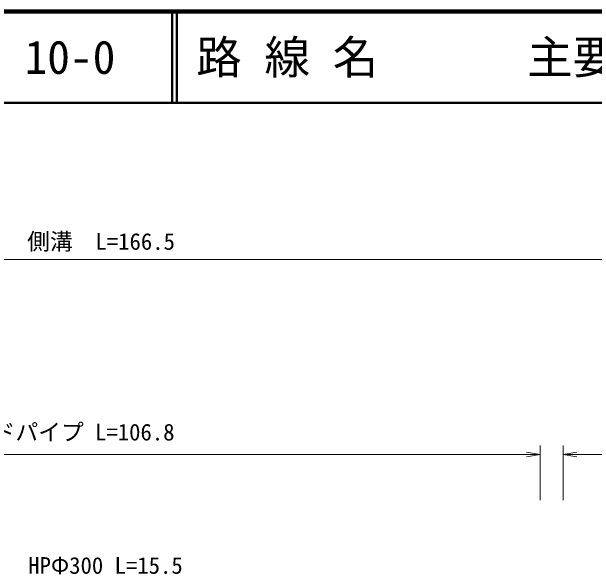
# Model space of a CAD drawing. Units: millimetres, scale not verified. Extents: x 40000 to 680000, y 20000 to 380000.
# Drawn here: x 160104 to 224109, y 318204 to 380000 of the extents above; entities that cross this region are included whole.
import ezdxf
from ezdxf.enums import TextEntityAlignment as Align

# ---------------------------------------------------------------- set-up
doc = ezdxf.new("R2010")
doc.units = ezdxf.units.MM
doc.header["$LTSCALE"] = 1000
for name, color, linetype, lineweight in [('M-STR-HTXT', 7, 'Continuous', 13), ('M-TTL', 2, 'Continuous', 140), ('M-TTL-LINE', 7, 'Continuous', 50)]:
    doc.layers.add(name, color=color, linetype=linetype, lineweight=lineweight)
doc.layers.add('M-TTL-TXT', color=7, linetype='Continuous')
doc.styles.add('ＭＳ ゴシック', font='')
doc.styles.get('ＭＳ ゴシック').set_extended_font_data('MS Gothic')

# ---------------------------------------------------------------- blocks, each defined once
blk = doc.blocks.new('open_arrow')
at = {"color": 0, "linetype": 'Continuous', "lineweight": -2}
blk.add_lwpolyline([(7.5, 1.25), (0, 0), (7.5, -1.25)], dxfattribs=at)

msp = doc.modelspace()

# ---------------------------------------------------------------- linework, layer by layer
at = {"layer": 'M-STR-HTXT'}
for p, q in [((87460, 352794), (252387, 352794)), ((218156, 326357), (218156, 332357)), ((220701, 326357), (220701, 332357)), ((112856, 331357), (218156, 331357)), ((220701, 331357), (258593, 331357))]:
    msp.add_line(p, q, dxfattribs=at)
at = {"layer": 'M-TTL'}
msp.add_line((680000, 380000), (40000, 380000), dxfattribs=at)
at = {"layer": 'M-TTL-LINE'}
for p, q in [((177750, 380000), (177750, 370000)), ((178250, 380000), (178250, 370000)), ((40000, 370000), (680000, 370000))]:
    msp.add_line(p, q, dxfattribs=at)

# ---------------------------------------------------------------- block references
at = {"layer": 'M-STR-HTXT', "xscale": 200, "yscale": 200, "rotation": 180}
msp.add_blockref('open_arrow', (218156, 331357), dxfattribs=at)
at = {"layer": 'M-STR-HTXT', "xscale": 200, "yscale": 200}
msp.add_blockref('open_arrow', (220701, 331357), dxfattribs=at)

# ---------------------------------------------------------------- texts
at = {"layer": 'M-STR-HTXT', "style": 'ＭＳ ゴシック'}
for s, p in [('側溝\u3000L=166.5', (169924, 353294)), ('ガードパイプ L=106.8', (165506, 332357))]:
    msp.add_text(s, height=1833, dxfattribs=at).set_placement(p, align=Align.BOTTOM_CENTER)
msp.add_text('HPΦ300 L=15.5', height=1833, dxfattribs=at).set_placement((161925, 317714), align=Align.BOTTOM_LEFT)
at = {"layer": 'M-TTL-TXT', "style": 'ＭＳ ゴシック'}
for s, p in [('路 線 名', (180380, 375000)), ('主要地方道\u3000防府徳地線', (216734, 375000)), ('10-0', (161521, 375000))]:
    msp.add_text(s, height=3666, dxfattribs=at).set_placement(p, align=Align.MIDDLE_LEFT)

doc.saveas('drawing.dxf')
